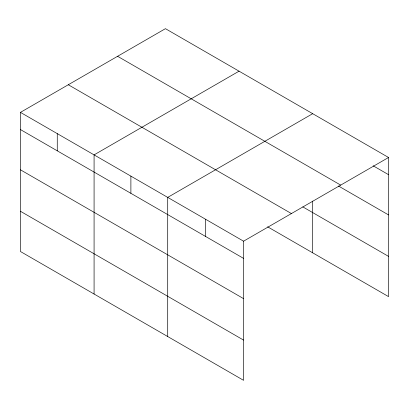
<?xml version="1.0" encoding="UTF-8"?>
<svg xmlns="http://www.w3.org/2000/svg" width="409" height="409" viewBox="0 0 409 409"><rect width="100%" height="100%" fill="white"/><g stroke="black" fill="none" stroke-linecap="round" stroke-linejoin="round"><path stroke-width="0.61" d="M20.45 112.373L243.565 241.187L243.565 380.329L20.45 251.515L20.45 112.373L165.435 28.671L388.55 157.485L388.55 296.627L267.634 226.816M239.06 71.176L94.08 154.883L94.08 294.025M312.691 113.687L167.705 197.394L167.705 336.535M243.565 241.187L388.55 157.485M373.156 165.788L388.55 174.679M117.587 56.294L340.707 185.108M338.524 186.039L388.55 214.919M302.798 206.877L388.55 256.382M68.293 84.75L291.412 213.564M20.45 129.566L243.565 258.381M20.45 169.812L243.565 298.626M20.45 211.274L243.565 340.089M312.691 201.105L312.691 252.828M205.635 219.29L205.635 236.484M130.89 176.136L130.89 193.329M57.265 133.631L57.265 150.824"/></g></svg>
